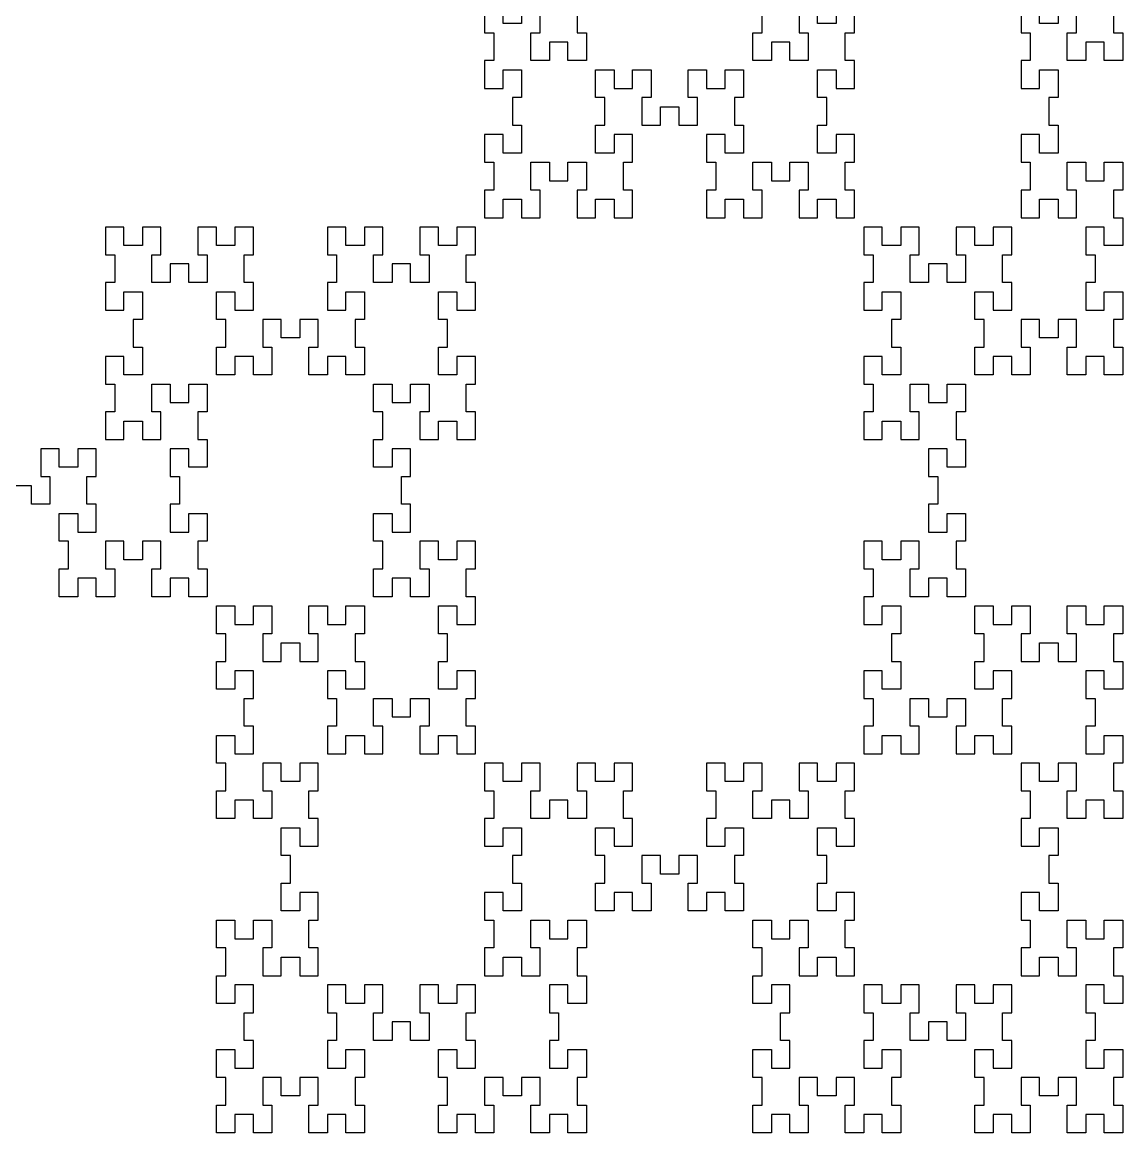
# Model space of a CAD drawing. Extents: x 5 to 20005, y 4 to 20004.
# Drawn here: x 10738.7 to 10857.7, y 9897.2 to 10017.4 of the extents above; entities that cross this region are included whole.
import ezdxf

# ---------------------------------------------------------------- set-up
doc = ezdxf.new("R2010")
doc.units = 0
doc.layers.add('LAYER5', color=1, linetype='CONTINUOUS')

msp = doc.modelspace()

# ---------------------------------------------------------------- linework, layer by layer
at = {"layer": 'LAYER5'}
for points in [[(10846.66, 10019.2), (10846.66, 10016.2), (10847.66, 10016.2), (10847.66, 10013.2), (10846.66, 10013.2), (10846.66, 10010.2), (10848.66, 10010.2), (10848.66, 10012.2), (10850.66, 10012.2), (10850.66, 10009.2), (10849.66, 10009.2), (10849.66, 10006.2), (10850.66, 10006.2), (10850.66, 10003.2), (10848.66, 10003.2), (10848.66, 10005.2), (10846.66, 10005.2), (10846.66, 10002.2), (10847.66, 10002.2), (10847.66, 9999.2), (10846.66, 9999.2), (10846.66, 9996.2), (10848.66, 9996.2), (10848.66, 9998.2), (10850.66, 9998.2), (10850.66, 9996.2), (10852.66, 9996.2), (10852.66, 9999.2), (10851.66, 9999.2), (10851.66, 10002.2), (10853.66, 10002.2), (10853.66, 10000.2), (10855.66, 10000.2), (10855.66, 10002.2), (10857.66, 10002.2), (10857.66, 9999.2), (10856.66, 9999.2), (10856.66, 9996.2), (10857.66, 9996.2), (10857.66, 9993.2), (10855.66, 9993.2), (10855.66, 9995.2), (10853.66, 9995.2), (10853.66, 9992.2), (10854.66, 9992.2), (10854.66, 9989.2), (10853.66, 9989.2), (10853.66, 9986.2), (10855.66, 9986.2), (10855.66, 9988.2), (10857.66, 9988.2), (10857.66, 9985.2), (10856.66, 9985.2), (10856.66, 9982.2), (10857.66, 9982.2), (10857.66, 9979.2), (10855.66, 9979.2), (10855.66, 9981.2), (10853.66, 9981.2), (10853.66, 9979.2), (10851.66, 9979.2), (10851.66, 9982.2), (10852.66, 9982.2), (10852.66, 9985.2), (10850.66, 9985.2), (10850.66, 9983.2), (10848.66, 9983.2), (10848.66, 9985.2), (10846.66, 9985.2), (10846.66, 9982.2), (10847.66, 9982.2), (10847.66, 9979.2), (10845.66, 9979.2), (10845.66, 9981.2), (10843.66, 9981.2), (10843.66, 9979.2), (10841.66, 9979.2), (10841.66, 9982.2), (10842.66, 9982.2), (10842.66, 9985.2), (10841.66, 9985.2), (10841.66, 9988.2), (10843.66, 9988.2), (10843.66, 9986.2), (10845.66, 9986.2), (10845.66, 9989.2), (10844.66, 9989.2), (10844.66, 9992.2), (10845.66, 9992.2), (10845.66, 9995.2), (10843.66, 9995.2), (10843.66, 9993.2), (10841.66, 9993.2), (10841.66, 9995.2), (10839.66, 9995.2), (10839.66, 9992.2), (10840.66, 9992.2), (10840.66, 9989.2), (10838.66, 9989.2), (10838.66, 9991.2), (10836.66, 9991.2), (10836.66, 9989.2), (10834.66, 9989.2), (10834.66, 9992.2), (10835.66, 9992.2), (10835.66, 9995.2), (10833.66, 9995.2), (10833.66, 9993.2), (10831.66, 9993.2), (10831.66, 9995.2), (10829.66, 9995.2), (10829.66, 9992.2), (10830.66, 9992.2), (10830.66, 9989.2), (10829.66, 9989.2), (10829.66, 9986.2), (10831.66, 9986.2), (10831.66, 9988.2), (10833.66, 9988.2), (10833.66, 9985.2), (10832.66, 9985.2), (10832.66, 9982.2), (10833.66, 9982.2), (10833.66, 9979.2), (10831.66, 9979.2), (10831.66, 9981.2), (10829.66, 9981.2), (10829.66, 9978.2), (10830.66, 9978.2), (10830.66, 9975.2), (10829.66, 9975.2), (10829.66, 9972.2), (10831.66, 9972.2), (10831.66, 9974.2), (10833.66, 9974.2), (10833.66, 9972.2), (10835.66, 9972.2), (10835.66, 9975.2), (10834.66, 9975.2), (10834.66, 9978.2), (10836.66, 9978.2), (10836.66, 9976.2), (10838.66, 9976.2), (10838.66, 9978.2), (10840.66, 9978.2), (10840.66, 9975.2), (10839.66, 9975.2), (10839.66, 9972.2), (10840.66, 9972.2), (10840.66, 9969.2), (10838.66, 9969.2), (10838.66, 9971.2), (10836.66, 9971.2), (10836.66, 9968.2), (10837.66, 9968.2), (10837.66, 9965.2), (10836.66, 9965.2), (10836.66, 9962.2), (10838.66, 9962.2), (10838.66, 9964.2), (10840.66, 9964.2), (10840.66, 9961.2), (10839.66, 9961.2), (10839.66, 9958.2), (10840.66, 9958.2), (10840.66, 9955.2), (10838.66, 9955.2), (10838.66, 9957.2), (10836.66, 9957.2), (10836.66, 9955.2), (10834.66, 9955.2), (10834.66, 9958.2), (10835.66, 9958.2), (10835.66, 9961.2), (10833.66, 9961.2), (10833.66, 9959.2), (10831.66, 9959.2), (10831.66, 9961.2), (10829.66, 9961.2), (10829.66, 9958.2), (10830.66, 9958.2), (10830.66, 9955.2), (10829.66, 9955.2), (10829.66, 9952.2), (10831.66, 9952.2), (10831.66, 9954.2), (10833.66, 9954.2), (10833.66, 9951.2), (10832.66, 9951.2), (10832.66, 9948.2), (10833.66, 9948.2), (10833.66, 9945.2), (10831.66, 9945.2), (10831.66, 9947.2), (10829.66, 9947.2), (10829.66, 9944.2), (10830.66, 9944.2), (10830.66, 9941.2), (10829.66, 9941.2), (10829.66, 9938.2), (10831.66, 9938.2), (10831.66, 9940.2), (10833.66, 9940.2), (10833.66, 9938.2), (10835.66, 9938.2), (10835.66, 9941.2), (10834.66, 9941.2), (10834.66, 9944.2), (10836.66, 9944.2), (10836.66, 9942.2), (10838.66, 9942.2), (10838.66, 9944.2), (10840.66, 9944.2), (10840.66, 9941.2), (10839.66, 9941.2), (10839.66, 9938.2), (10841.66, 9938.2), (10841.66, 9940.2), (10843.66, 9940.2), (10843.66, 9938.2), (10845.66, 9938.2), (10845.66, 9941.2), (10844.66, 9941.2), (10844.66, 9944.2), (10845.66, 9944.2), (10845.66, 9947.2), (10843.66, 9947.2), (10843.66, 9945.2), (10841.66, 9945.2), (10841.66, 9948.2), (10842.66, 9948.2), (10842.66, 9951.2), (10841.66, 9951.2), (10841.66, 9954.2), (10843.66, 9954.2), (10843.66, 9952.2), (10845.66, 9952.2), (10845.66, 9954.2), (10847.66, 9954.2), (10847.66, 9951.2), (10846.66, 9951.2), (10846.66, 9948.2), (10848.66, 9948.2), (10848.66, 9950.2), (10850.66, 9950.2), (10850.66, 9948.2), (10852.66, 9948.2), (10852.66, 9951.2), (10851.66, 9951.2), (10851.66, 9954.2), (10853.66, 9954.2), (10853.66, 9952.2), (10855.66, 9952.2), (10855.66, 9954.2), (10857.66, 9954.2), (10857.66, 9951.2), (10856.66, 9951.2), (10856.66, 9948.2), (10857.66, 9948.2), (10857.66, 9945.2), (10855.66, 9945.2), (10855.66, 9947.2), (10853.66, 9947.2), (10853.66, 9944.2), (10854.66, 9944.2), (10854.66, 9941.2), (10853.66, 9941.2), (10853.66, 9938.2), (10855.66, 9938.2), (10855.66, 9940.2), (10857.66, 9940.2), (10857.66, 9937.2), (10856.66, 9937.2), (10856.66, 9934.2), (10857.66, 9934.2), (10857.66, 9931.2), (10855.66, 9931.2), (10855.66, 9933.2), (10853.66, 9933.2), (10853.66, 9931.2), (10851.66, 9931.2), (10851.66, 9934.2), (10852.66, 9934.2), (10852.66, 9937.2), (10850.66, 9937.2), (10850.66, 9935.2), (10848.66, 9935.2), (10848.66, 9937.2), (10846.66, 9937.2), (10846.66, 9934.2), (10847.66, 9934.2), (10847.66, 9931.2), (10846.66, 9931.2), (10846.66, 9928.2), (10848.66, 9928.2), (10848.66, 9930.2), (10850.66, 9930.2), (10850.66, 9927.2), (10849.66, 9927.2), (10849.66, 9924.2), (10850.66, 9924.2), (10850.66, 9921.2), (10848.66, 9921.2), (10848.66, 9923.2), (10846.66, 9923.2), (10846.66, 9920.2), (10847.66, 9920.2), (10847.66, 9917.2), (10846.66, 9917.2), (10846.66, 9914.2), (10848.66, 9914.2), (10848.66, 9916.2), (10850.66, 9916.2), (10850.66, 9914.2), (10852.66, 9914.2), (10852.66, 9917.2), (10851.66, 9917.2), (10851.66, 9920.2), (10853.66, 9920.2), (10853.66, 9918.2), (10855.66, 9918.2), (10855.66, 9920.2), (10857.66, 9920.2), (10857.66, 9917.2), (10856.66, 9917.2), (10856.66, 9914.2), (10857.66, 9914.2), (10857.66, 9911.2), (10855.66, 9911.2), (10855.66, 9913.2), (10853.66, 9913.2), (10853.66, 9910.2), (10854.66, 9910.2), (10854.66, 9907.2), (10853.66, 9907.2), (10853.66, 9904.2), (10855.66, 9904.2), (10855.66, 9906.2), (10857.66, 9906.2), (10857.66, 9903.2), (10856.66, 9903.2), (10856.66, 9900.2), (10857.66, 9900.2), (10857.66, 9897.2), (10855.66, 9897.2), (10855.66, 9899.2), (10853.66, 9899.2), (10853.66, 9897.2), (10851.66, 9897.2), (10851.66, 9900.2), (10852.66, 9900.2), (10852.66, 9903.2), (10850.66, 9903.2), (10850.66, 9901.2), (10848.66, 9901.2), (10848.66, 9903.2), (10846.66, 9903.2), (10846.66, 9900.2), (10847.66, 9900.2), (10847.66, 9897.2), (10845.66, 9897.2), (10845.66, 9899.2), (10843.66, 9899.2), (10843.66, 9897.2), (10841.66, 9897.2), (10841.66, 9900.2), (10842.66, 9900.2), (10842.66, 9903.2), (10841.66, 9903.2), (10841.66, 9906.2), (10843.66, 9906.2), (10843.66, 9904.2), (10845.66, 9904.2), (10845.66, 9907.2), (10844.66, 9907.2), (10844.66, 9910.2), (10845.66, 9910.2), (10845.66, 9913.2), (10843.66, 9913.2), (10843.66, 9911.2), (10841.66, 9911.2), (10841.66, 9913.2), (10839.66, 9913.2), (10839.66, 9910.2), (10840.66, 9910.2), (10840.66, 9907.2), (10838.66, 9907.2), (10838.66, 9909.2), (10836.66, 9909.2), (10836.66, 9907.2), (10834.66, 9907.2), (10834.66, 9910.2), (10835.66, 9910.2), (10835.66, 9913.2), (10833.66, 9913.2), (10833.66, 9911.2), (10831.66, 9911.2), (10831.66, 9913.2), (10829.66, 9913.2), (10829.66, 9910.2), (10830.66, 9910.2), (10830.66, 9907.2), (10829.66, 9907.2), (10829.66, 9904.2), (10831.66, 9904.2), (10831.66, 9906.2), (10833.66, 9906.2), (10833.66, 9903.2), (10832.66, 9903.2), (10832.66, 9900.2), (10833.66, 9900.2), (10833.66, 9897.2), (10831.66, 9897.2), (10831.66, 9899.2), (10829.66, 9899.2), (10829.66, 9897.2), (10827.66, 9897.2), (10827.66, 9900.2), (10828.66, 9900.2), (10828.66, 9903.2), (10826.66, 9903.2), (10826.66, 9901.2), (10824.66, 9901.2), (10824.66, 9903.2), (10822.66, 9903.2), (10822.66, 9900.2), (10823.66, 9900.2), (10823.66, 9897.2), (10821.66, 9897.2), (10821.66, 9899.2), (10819.66, 9899.2), (10819.66, 9897.2), (10817.66, 9897.2), (10817.66, 9900.2), (10818.66, 9900.2), (10818.66, 9903.2), (10817.66, 9903.2), (10817.66, 9906.2), (10819.66, 9906.2), (10819.66, 9904.2), (10821.66, 9904.2), (10821.66, 9907.2), (10820.66, 9907.2), (10820.66, 9910.2), (10821.66, 9910.2), (10821.66, 9913.2), (10819.66, 9913.2), (10819.66, 9911.2), (10817.66, 9911.2), (10817.66, 9914.2), (10818.66, 9914.2), (10818.66, 9917.2), (10817.66, 9917.2), (10817.66, 9920.2), (10819.66, 9920.2), (10819.66, 9918.2), (10821.66, 9918.2), (10821.66, 9920.2), (10823.66, 9920.2), (10823.66, 9917.2), (10822.66, 9917.2), (10822.66, 9914.2), (10824.66, 9914.2), (10824.66, 9916.2), (10826.66, 9916.2), (10826.66, 9914.2), (10828.66, 9914.2), (10828.66, 9917.2), (10827.66, 9917.2), (10827.66, 9920.2), (10828.66, 9920.2), (10828.66, 9923.2), (10826.66, 9923.2), (10826.66, 9921.2), (10824.66, 9921.2), (10824.66, 9924.2), (10825.66, 9924.2), (10825.66, 9927.2), (10824.66, 9927.2), (10824.66, 9930.2), (10826.66, 9930.2), (10826.66, 9928.2), (10828.66, 9928.2), (10828.66, 9931.2), (10827.66, 9931.2), (10827.66, 9934.2), (10828.66, 9934.2), (10828.66, 9937.2), (10826.66, 9937.2), (10826.66, 9935.2), (10824.66, 9935.2), (10824.66, 9937.2), (10822.66, 9937.2), (10822.66, 9934.2), (10823.66, 9934.2), (10823.66, 9931.2), (10821.66, 9931.2), (10821.66, 9933.2), (10819.66, 9933.2), (10819.66, 9931.2), (10817.66, 9931.2), (10817.66, 9934.2), (10818.66, 9934.2), (10818.66, 9937.2), (10816.66, 9937.2), (10816.66, 9935.2), (10814.66, 9935.2), (10814.66, 9937.2), (10812.66, 9937.2), (10812.66, 9934.2), (10813.66, 9934.2), (10813.66, 9931.2), (10812.66, 9931.2), (10812.66, 9928.2), (10814.66, 9928.2), (10814.66, 9930.2), (10816.66, 9930.2), (10816.66, 9927.2), (10815.66, 9927.2), (10815.66, 9924.2), (10816.66, 9924.2), (10816.66, 9921.2), (10814.66, 9921.2), (10814.66, 9923.2), (10812.66, 9923.2), (10812.66, 9921.2), (10810.66, 9921.2), (10810.66, 9924.2), (10811.66, 9924.2), (10811.66, 9927.2), (10809.66, 9927.2), (10809.66, 9925.2), (10807.66, 9925.2), (10807.66, 9927.2), (10805.66, 9927.2), (10805.66, 9924.2), (10806.66, 9924.2), (10806.66, 9921.2), (10804.66, 9921.2), (10804.66, 9923.2), (10802.66, 9923.2), (10802.66, 9921.2), (10800.66, 9921.2), (10800.66, 9924.2), (10801.66, 9924.2), (10801.66, 9927.2), (10800.66, 9927.2), (10800.66, 9930.2), (10802.66, 9930.2), (10802.66, 9928.2), (10804.66, 9928.2), (10804.66, 9931.2), (10803.66, 9931.2), (10803.66, 9934.2), (10804.66, 9934.2), (10804.66, 9937.2), (10802.66, 9937.2), (10802.66, 9935.2), (10800.66, 9935.2), (10800.66, 9937.2), (10798.66, 9937.2), (10798.66, 9934.2), (10799.66, 9934.2), (10799.66, 9931.2), (10797.66, 9931.2), (10797.66, 9933.2), (10795.66, 9933.2), (10795.66, 9931.2), (10793.66, 9931.2), (10793.66, 9934.2), (10794.66, 9934.2), (10794.66, 9937.2), (10792.66, 9937.2), (10792.66, 9935.2), (10790.66, 9935.2), (10790.66, 9937.2), (10788.66, 9937.2), (10788.66, 9934.2), (10789.66, 9934.2), (10789.66, 9931.2), (10788.66, 9931.2), (10788.66, 9928.2), (10790.66, 9928.2), (10790.66, 9930.2), (10792.66, 9930.2), (10792.66, 9927.2), (10791.66, 9927.2), (10791.66, 9924.2), (10792.66, 9924.2), (10792.66, 9921.2), (10790.66, 9921.2), (10790.66, 9923.2), (10788.66, 9923.2), (10788.66, 9920.2), (10789.66, 9920.2), (10789.66, 9917.2), (10788.66, 9917.2), (10788.66, 9914.2), (10790.66, 9914.2), (10790.66, 9916.2), (10792.66, 9916.2), (10792.66, 9914.2), (10794.66, 9914.2), (10794.66, 9917.2), (10793.66, 9917.2), (10793.66, 9920.2), (10795.66, 9920.2), (10795.66, 9918.2), (10797.66, 9918.2), (10797.66, 9920.2), (10799.66, 9920.2), (10799.66, 9917.2), (10798.66, 9917.2), (10798.66, 9914.2), (10799.66, 9914.2), (10799.66, 9911.2), (10797.66, 9911.2), (10797.66, 9913.2), (10795.66, 9913.2), (10795.66, 9910.2), (10796.66, 9910.2), (10796.66, 9907.2), (10795.66, 9907.2), (10795.66, 9904.2), (10797.66, 9904.2), (10797.66, 9906.2), (10799.66, 9906.2), (10799.66, 9903.2), (10798.66, 9903.2), (10798.66, 9900.2), (10799.66, 9900.2), (10799.66, 9897.2), (10797.66, 9897.2), (10797.66, 9899.2), (10795.66, 9899.2), (10795.66, 9897.2), (10793.66, 9897.2), (10793.66, 9900.2), (10794.66, 9900.2), (10794.66, 9903.2), (10792.66, 9903.2), (10792.66, 9901.2), (10790.66, 9901.2), (10790.66, 9903.2), (10788.66, 9903.2), (10788.66, 9900.2), (10789.66, 9900.2), (10789.66, 9897.2), (10787.66, 9897.2), (10787.66, 9899.2), (10785.66, 9899.2), (10785.66, 9897.2), (10783.66, 9897.2), (10783.66, 9900.2), (10784.66, 9900.2), (10784.66, 9903.2), (10783.66, 9903.2), (10783.66, 9906.2), (10785.66, 9906.2), (10785.66, 9904.2), (10787.66, 9904.2), (10787.66, 9907.2), (10786.66, 9907.2), (10786.66, 9910.2), (10787.66, 9910.2), (10787.66, 9913.2), (10785.66, 9913.2), (10785.66, 9911.2), (10783.66, 9911.2), (10783.66, 9913.2), (10781.66, 9913.2), (10781.66, 9910.2), (10782.66, 9910.2), (10782.66, 9907.2), (10780.66, 9907.2), (10780.66, 9909.2), (10778.66, 9909.2), (10778.66, 9907.2), (10776.66, 9907.2), (10776.66, 9910.2), (10777.66, 9910.2), (10777.66, 9913.2), (10775.66, 9913.2), (10775.66, 9911.2), (10773.66, 9911.2), (10773.66, 9913.2), (10771.66, 9913.2), (10771.66, 9910.2), (10772.66, 9910.2), (10772.66, 9907.2), (10771.66, 9907.2), (10771.66, 9904.2), (10773.66, 9904.2), (10773.66, 9906.2), (10775.66, 9906.2), (10775.66, 9903.2), (10774.66, 9903.2), (10774.66, 9900.2), (10775.66, 9900.2), (10775.66, 9897.2), (10773.66, 9897.2), (10773.66, 9899.2), (10771.66, 9899.2), (10771.66, 9897.2), (10769.66, 9897.2), (10769.66, 9900.2), (10770.66, 9900.2), (10770.66, 9903.2), (10768.66, 9903.2), (10768.66, 9901.2), (10766.66, 9901.2), (10766.66, 9903.2), (10764.66, 9903.2), (10764.66, 9900.2), (10765.66, 9900.2), (10765.66, 9897.2), (10763.66, 9897.2), (10763.66, 9899.2), (10761.66, 9899.2), (10761.66, 9897.2), (10759.66, 9897.2), (10759.66, 9900.2), (10760.66, 9900.2), (10760.66, 9903.2), (10759.66, 9903.2), (10759.66, 9906.2), (10761.66, 9906.2), (10761.66, 9904.2), (10763.66, 9904.2), (10763.66, 9907.2), (10762.66, 9907.2), (10762.66, 9910.2), (10763.66, 9910.2), (10763.66, 9913.2), (10761.66, 9913.2), (10761.66, 9911.2), (10759.66, 9911.2), (10759.66, 9914.2), (10760.66, 9914.2), (10760.66, 9917.2), (10759.66, 9917.2), (10759.66, 9920.2), (10761.66, 9920.2), (10761.66, 9918.2), (10763.66, 9918.2), (10763.66, 9920.2), (10765.66, 9920.2), (10765.66, 9917.2), (10764.66, 9917.2), (10764.66, 9914.2), (10766.66, 9914.2), (10766.66, 9916.2), (10768.66, 9916.2), (10768.66, 9914.2), (10770.66, 9914.2), (10770.66, 9917.2), (10769.66, 9917.2), (10769.66, 9920.2), (10770.66, 9920.2), (10770.66, 9923.2), (10768.66, 9923.2), (10768.66, 9921.2), (10766.66, 9921.2), (10766.66, 9924.2), (10767.66, 9924.2), (10767.66, 9927.2), (10766.66, 9927.2), (10766.66, 9930.2), (10768.66, 9930.2), (10768.66, 9928.2), (10770.66, 9928.2), (10770.66, 9931.2), (10769.66, 9931.2), (10769.66, 9934.2), (10770.66, 9934.2), (10770.66, 9937.2), (10768.66, 9937.2), (10768.66, 9935.2), (10766.66, 9935.2), (10766.66, 9937.2), (10764.66, 9937.2), (10764.66, 9934.2), (10765.66, 9934.2), (10765.66, 9931.2), (10763.66, 9931.2), (10763.66, 9933.2), (10761.66, 9933.2), (10761.66, 9931.2), (10759.66, 9931.2), (10759.66, 9934.2), (10760.66, 9934.2), (10760.66, 9937.2), (10759.66, 9937.2), (10759.66, 9940.2), (10761.66, 9940.2), (10761.66, 9938.2), (10763.66, 9938.2), (10763.66, 9941.2), (10762.66, 9941.2), (10762.66, 9944.2), (10763.66, 9944.2), (10763.66, 9947.2), (10761.66, 9947.2), (10761.66, 9945.2), (10759.66, 9945.2), (10759.66, 9948.2), (10760.66, 9948.2), (10760.66, 9951.2), (10759.66, 9951.2), (10759.66, 9954.2), (10761.66, 9954.2), (10761.66, 9952.2), (10763.66, 9952.2), (10763.66, 9954.2), (10765.66, 9954.2), (10765.66, 9951.2), (10764.66, 9951.2), (10764.66, 9948.2), (10766.66, 9948.2), (10766.66, 9950.2), (10768.66, 9950.2), (10768.66, 9948.2), (10770.66, 9948.2), (10770.66, 9951.2), (10769.66, 9951.2), (10769.66, 9954.2), (10771.66, 9954.2), (10771.66, 9952.2), (10773.66, 9952.2), (10773.66, 9954.2), (10775.66, 9954.2), (10775.66, 9951.2), (10774.66, 9951.2), (10774.66, 9948.2), (10775.66, 9948.2), (10775.66, 9945.2), (10773.66, 9945.2), (10773.66, 9947.2), (10771.66, 9947.2), (10771.66, 9944.2), (10772.66, 9944.2), (10772.66, 9941.2), (10771.66, 9941.2), (10771.66, 9938.2), (10773.66, 9938.2), (10773.66, 9940.2), (10775.66, 9940.2), (10775.66, 9938.2), (10777.66, 9938.2), (10777.66, 9941.2), (10776.66, 9941.2), (10776.66, 9944.2), (10778.66, 9944.2), (10778.66, 9942.2), (10780.66, 9942.2), (10780.66, 9944.2), (10782.66, 9944.2), (10782.66, 9941.2), (10781.66, 9941.2), (10781.66, 9938.2), (10783.66, 9938.2), (10783.66, 9940.2), (10785.66, 9940.2), (10785.66, 9938.2), (10787.66, 9938.2), (10787.66, 9941.2), (10786.66, 9941.2), (10786.66, 9944.2), (10787.66, 9944.2), (10787.66, 9947.2), (10785.66, 9947.2), (10785.66, 9945.2), (10783.66, 9945.2), (10783.66, 9948.2), (10784.66, 9948.2), (10784.66, 9951.2), (10783.66, 9951.2), (10783.66, 9954.2), (10785.66, 9954.2), (10785.66, 9952.2), (10787.66, 9952.2), (10787.66, 9955.2), (10786.66, 9955.2), (10786.66, 9958.2), (10787.66, 9958.2), (10787.66, 9961.2), (10785.66, 9961.2), (10785.66, 9959.2), (10783.66, 9959.2), (10783.66, 9961.2), (10781.66, 9961.2), (10781.66, 9958.2), (10782.66, 9958.2), (10782.66, 9955.2), (10780.66, 9955.2), (10780.66, 9957.2), (10778.66, 9957.2), (10778.66, 9955.2), (10776.66, 9955.2), (10776.66, 9958.2), (10777.66, 9958.2), (10777.66, 9961.2), (10776.66, 9961.2), (10776.66, 9964.2), (10778.66, 9964.2), (10778.66, 9962.2), (10780.66, 9962.2), (10780.66, 9965.2), (10779.66, 9965.2), (10779.66, 9968.2), (10780.66, 9968.2), (10780.66, 9971.2), (10778.66, 9971.2), (10778.66, 9969.2), (10776.66, 9969.2), (10776.66, 9972.2), (10777.66, 9972.2), (10777.66, 9975.2), (10776.66, 9975.2), (10776.66, 9978.2), (10778.66, 9978.2), (10778.66, 9976.2), (10780.66, 9976.2), (10780.66, 9978.2), (10782.66, 9978.2), (10782.66, 9975.2), (10781.66, 9975.2), (10781.66, 9972.2), (10783.66, 9972.2), (10783.66, 9974.2), (10785.66, 9974.2), (10785.66, 9972.2), (10787.66, 9972.2), (10787.66, 9975.2), (10786.66, 9975.2), (10786.66, 9978.2), (10787.66, 9978.2), (10787.66, 9981.2), (10785.66, 9981.2), (10785.66, 9979.2), (10783.66, 9979.2), (10783.66, 9982.2), (10784.66, 9982.2), (10784.66, 9985.2), (10783.66, 9985.2), (10783.66, 9988.2), (10785.66, 9988.2), (10785.66, 9986.2), (10787.66, 9986.2), (10787.66, 9989.2), (10786.66, 9989.2), (10786.66, 9992.2), (10787.66, 9992.2), (10787.66, 9995.2), (10785.66, 9995.2), (10785.66, 9993.2), (10783.66, 9993.2), (10783.66, 9995.2), (10781.66, 9995.2), (10781.66, 9992.2), (10782.66, 9992.2), (10782.66, 9989.2), (10780.66, 9989.2), (10780.66, 9991.2), (10778.66, 9991.2), (10778.66, 9989.2), (10776.66, 9989.2), (10776.66, 9992.2), (10777.66, 9992.2), (10777.66, 9995.2), (10775.66, 9995.2), (10775.66, 9993.2), (10773.66, 9993.2), (10773.66, 9995.2), (10771.66, 9995.2), (10771.66, 9992.2), (10772.66, 9992.2), (10772.66, 9989.2), (10771.66, 9989.2), (10771.66, 9986.2), (10773.66, 9986.2), (10773.66, 9988.2), (10775.66, 9988.2), (10775.66, 9985.2), (10774.66, 9985.2), (10774.66, 9982.2), (10775.66, 9982.2), (10775.66, 9979.2), (10773.66, 9979.2), (10773.66, 9981.2), (10771.66, 9981.2), (10771.66, 9979.2), (10769.66, 9979.2), (10769.66, 9982.2), (10770.66, 9982.2), (10770.66, 9985.2), (10768.66, 9985.2), (10768.66, 9983.2), (10766.66, 9983.2), (10766.66, 9985.2), (10764.66, 9985.2), (10764.66, 9982.2), (10765.66, 9982.2), (10765.66, 9979.2), (10763.66, 9979.2), (10763.66, 9981.2), (10761.66, 9981.2), (10761.66, 9979.2), (10759.66, 9979.2), (10759.66, 9982.2), (10760.66, 9982.2), (10760.66, 9985.2), (10759.66, 9985.2), (10759.66, 9988.2), (10761.66, 9988.2), (10761.66, 9986.2), (10763.66, 9986.2), (10763.66, 9989.2), (10762.66, 9989.2), (10762.66, 9992.2), (10763.66, 9992.2), (10763.66, 9995.2), (10761.66, 9995.2), (10761.66, 9993.2), (10759.66, 9993.2), (10759.66, 9995.2), (10757.66, 9995.2), (10757.66, 9992.2), (10758.66, 9992.2), (10758.66, 9989.2), (10756.66, 9989.2), (10756.66, 9991.2), (10754.66, 9991.2), (10754.66, 9989.2), (10752.66, 9989.2), (10752.66, 9992.2), (10753.66, 9992.2), (10753.66, 9995.2), (10751.66, 9995.2), (10751.66, 9993.2), (10749.66, 9993.2), (10749.66, 9995.2), (10747.66, 9995.2), (10747.66, 9992.2), (10748.66, 9992.2), (10748.66, 9989.2), (10747.66, 9989.2), (10747.66, 9986.2), (10749.66, 9986.2), (10749.66, 9988.2), (10751.66, 9988.2), (10751.66, 9985.2), (10750.66, 9985.2), (10750.66, 9982.2), (10751.66, 9982.2), (10751.66, 9979.2), (10749.66, 9979.2), (10749.66, 9981.2), (10747.66, 9981.2), (10747.66, 9978.2), (10748.66, 9978.2), (10748.66, 9975.2), (10747.66, 9975.2), (10747.66, 9972.2), (10749.66, 9972.2), (10749.66, 9974.2), (10751.66, 9974.2), (10751.66, 9972.2), (10753.66, 9972.2), (10753.66, 9975.2), (10752.66, 9975.2), (10752.66, 9978.2), (10754.66, 9978.2), (10754.66, 9976.2), (10756.66, 9976.2), (10756.66, 9978.2), (10758.66, 9978.2), (10758.66, 9975.2), (10757.66, 9975.2), (10757.66, 9972.2), (10758.66, 9972.2), (10758.66, 9969.2), (10756.66, 9969.2), (10756.66, 9971.2), (10754.66, 9971.2), (10754.66, 9968.2), (10755.66, 9968.2), (10755.66, 9965.2), (10754.66, 9965.2), (10754.66, 9962.2), (10756.66, 9962.2), (10756.66, 9964.2), (10758.66, 9964.2), (10758.66, 9961.2), (10757.66, 9961.2), (10757.66, 9958.2), (10758.66, 9958.2), (10758.66, 9955.2), (10756.66, 9955.2), (10756.66, 9957.2), (10754.66, 9957.2), (10754.66, 9955.2), (10752.66, 9955.2), (10752.66, 9958.2), (10753.66, 9958.2), (10753.66, 9961.2), (10751.66, 9961.2), (10751.66, 9959.2), (10749.66, 9959.2), (10749.66, 9961.2), (10747.66, 9961.2), (10747.66, 9958.2), (10748.66, 9958.2), (10748.66, 9955.2), (10746.66, 9955.2), (10746.66, 9957.2), (10744.66, 9957.2), (10744.66, 9955.2), (10742.66, 9955.2), (10742.66, 9958.2), (10743.66, 9958.2), (10743.66, 9961.2), (10742.66, 9961.2), (10742.66, 9964.2), (10744.66, 9964.2), (10744.66, 9962.2), (10746.66, 9962.2), (10746.66, 9965.2), (10745.66, 9965.2), (10745.66, 9968.2), (10746.66, 9968.2), (10746.66, 9971.2), (10744.66, 9971.2), (10744.66, 9969.2), (10742.66, 9969.2), (10742.66, 9971.2), (10740.66, 9971.2), (10740.66, 9968.2), (10741.66, 9968.2), (10741.66, 9965.2), (10739.66, 9965.2), (10739.66, 9967.2), (10737.66, 9967.2)], [(10788.66, 10019.2), (10788.66, 10016.2), (10789.66, 10016.2), (10789.66, 10013.2), (10788.66, 10013.2), (10788.66, 10010.2), (10790.66, 10010.2), (10790.66, 10012.2), (10792.66, 10012.2), (10792.66, 10009.2), (10791.66, 10009.2), (10791.66, 10006.2), (10792.66, 10006.2), (10792.66, 10003.2), (10790.66, 10003.2), (10790.66, 10005.2), (10788.66, 10005.2), (10788.66, 10002.2), (10789.66, 10002.2), (10789.66, 9999.2), (10788.66, 9999.2), (10788.66, 9996.2), (10790.66, 9996.2), (10790.66, 9998.2), (10792.66, 9998.2), (10792.66, 9996.2), (10794.66, 9996.2), (10794.66, 9999.2), (10793.66, 9999.2), (10793.66, 10002.2), (10795.66, 10002.2), (10795.66, 10000.2), (10797.66, 10000.2), (10797.66, 10002.2), (10799.66, 10002.2), (10799.66, 9999.2), (10798.66, 9999.2), (10798.66, 9996.2), (10800.66, 9996.2), (10800.66, 9998.2), (10802.66, 9998.2), (10802.66, 9996.2), (10804.66, 9996.2), (10804.66, 9999.2), (10803.66, 9999.2), (10803.66, 10002.2), (10804.66, 10002.2), (10804.66, 10005.2), (10802.66, 10005.2), (10802.66, 10003.2), (10800.66, 10003.2), (10800.66, 10006.2), (10801.66, 10006.2), (10801.66, 10009.2), (10800.66, 10009.2), (10800.66, 10012.2), (10802.66, 10012.2), (10802.66, 10010.2), (10804.66, 10010.2), (10804.66, 10012.2), (10806.66, 10012.2), (10806.66, 10009.2), (10805.66, 10009.2), (10805.66, 10006.2), (10807.66, 10006.2), (10807.66, 10008.2), (10809.66, 10008.2), (10809.66, 10006.2), (10811.66, 10006.2), (10811.66, 10009.2), (10810.66, 10009.2), (10810.66, 10012.2), (10812.66, 10012.2), (10812.66, 10010.2), (10814.66, 10010.2), (10814.66, 10012.2), (10816.66, 10012.2), (10816.66, 10009.2), (10815.66, 10009.2), (10815.66, 10006.2), (10816.66, 10006.2), (10816.66, 10003.2), (10814.66, 10003.2), (10814.66, 10005.2), (10812.66, 10005.2), (10812.66, 10002.2), (10813.66, 10002.2), (10813.66, 9999.2), (10812.66, 9999.2), (10812.66, 9996.2), (10814.66, 9996.2), (10814.66, 9998.2), (10816.66, 9998.2), (10816.66, 9996.2), (10818.66, 9996.2), (10818.66, 9999.2), (10817.66, 9999.2), (10817.66, 10002.2), (10819.66, 10002.2), (10819.66, 10000.2), (10821.66, 10000.2), (10821.66, 10002.2), (10823.66, 10002.2), (10823.66, 9999.2), (10822.66, 9999.2), (10822.66, 9996.2), (10824.66, 9996.2), (10824.66, 9998.2), (10826.66, 9998.2), (10826.66, 9996.2), (10828.66, 9996.2), (10828.66, 9999.2), (10827.66, 9999.2), (10827.66, 10002.2), (10828.66, 10002.2), (10828.66, 10005.2), (10826.66, 10005.2), (10826.66, 10003.2), (10824.66, 10003.2), (10824.66, 10006.2), (10825.66, 10006.2), (10825.66, 10009.2), (10824.66, 10009.2), (10824.66, 10012.2), (10826.66, 10012.2), (10826.66, 10010.2), (10828.66, 10010.2), (10828.66, 10013.2), (10827.66, 10013.2), (10827.66, 10016.2), (10828.66, 10016.2), (10828.66, 10019.2)], [(10792.66, 10019.2), (10792.66, 10017.2), (10790.66, 10017.2), (10790.66, 10019.2)], [(10798.66, 10019.2), (10798.66, 10016.2), (10799.66, 10016.2), (10799.66, 10013.2), (10797.66, 10013.2), (10797.66, 10015.2), (10795.66, 10015.2), (10795.66, 10013.2), (10793.66, 10013.2), (10793.66, 10016.2), (10794.66, 10016.2), (10794.66, 10019.2)], [(10822.66, 10019.2), (10822.66, 10016.2), (10823.66, 10016.2), (10823.66, 10013.2), (10821.66, 10013.2), (10821.66, 10015.2), (10819.66, 10015.2), (10819.66, 10013.2), (10817.66, 10013.2), (10817.66, 10016.2), (10818.66, 10016.2), (10818.66, 10019.2)], [(10826.66, 10019.2), (10826.66, 10017.2), (10824.66, 10017.2), (10824.66, 10019.2)], [(10850.66, 10019.2), (10850.66, 10017.2), (10848.66, 10017.2), (10848.66, 10019.2)], [(10856.66, 10019.2), (10856.66, 10016.2), (10857.66, 10016.2), (10857.66, 10013.2), (10855.66, 10013.2), (10855.66, 10015.2), (10853.66, 10015.2), (10853.66, 10013.2), (10851.66, 10013.2), (10851.66, 10016.2), (10852.66, 10016.2), (10852.66, 10019.2)]]:
    msp.add_lwpolyline(points, dxfattribs=at)

doc.saveas('drawing.dxf')
